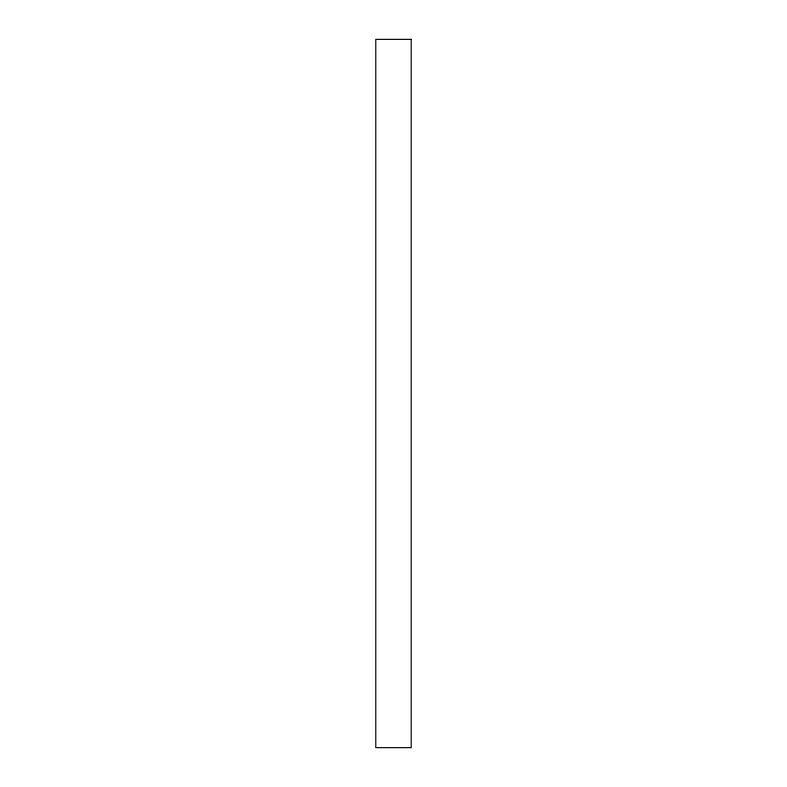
<?xml version="1.0" encoding="UTF-8"?>
<svg xmlns="http://www.w3.org/2000/svg" width="787" height="787" viewBox="0 0 787 787"><rect width="100%" height="100%" fill="white"/><g stroke="black" fill="none" stroke-linecap="round" stroke-linejoin="round"><path stroke-width="1.18" d="M411.207 39.35L375.793 39.35L375.793 747.65L411.207 747.65L411.207 39.35"/></g></svg>
